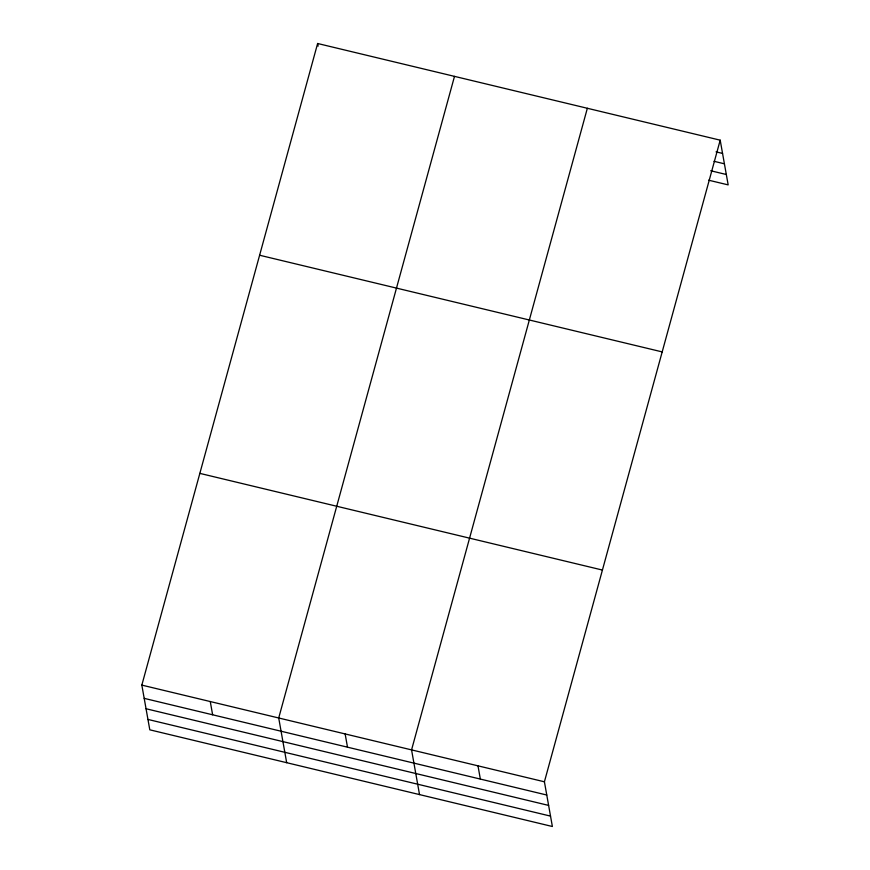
<?xml version="1.0" encoding="UTF-8"?>
<svg xmlns="http://www.w3.org/2000/svg" width="870" height="870" viewBox="0 0 870 870"><rect width="100%" height="100%" fill="white"/><g stroke="black" fill="none" stroke-linecap="round" stroke-linejoin="round"><path stroke-width="1.3" d="M720.197 140.179L544.413 781.793L552.374 826.5L149.803 729.821L141.832 685.114L317.626 43.5L720.197 140.179L728.168 184.886L708.626 180.199M454.499 76.375L278.715 717.978L286.676 762.696M587.348 108.271L411.564 749.886L419.525 794.593M716.043 151.858L722.557 153.424M713.987 161.298L724.405 163.81M710.681 170.748L726.319 174.5M259.608 255.236L662.19 351.904M199.839 473.378L602.421 570.057M141.832 685.114L544.413 781.793M144.192 698.36L546.773 795.028M146.04 708.745L548.622 805.413M147.954 719.436L550.525 816.114M477.989 765.839L480.349 779.085M317.626 43.5L318.094 46.153M345.14 733.932L347.5 747.178M210.268 701.546L212.628 714.792"/></g></svg>
